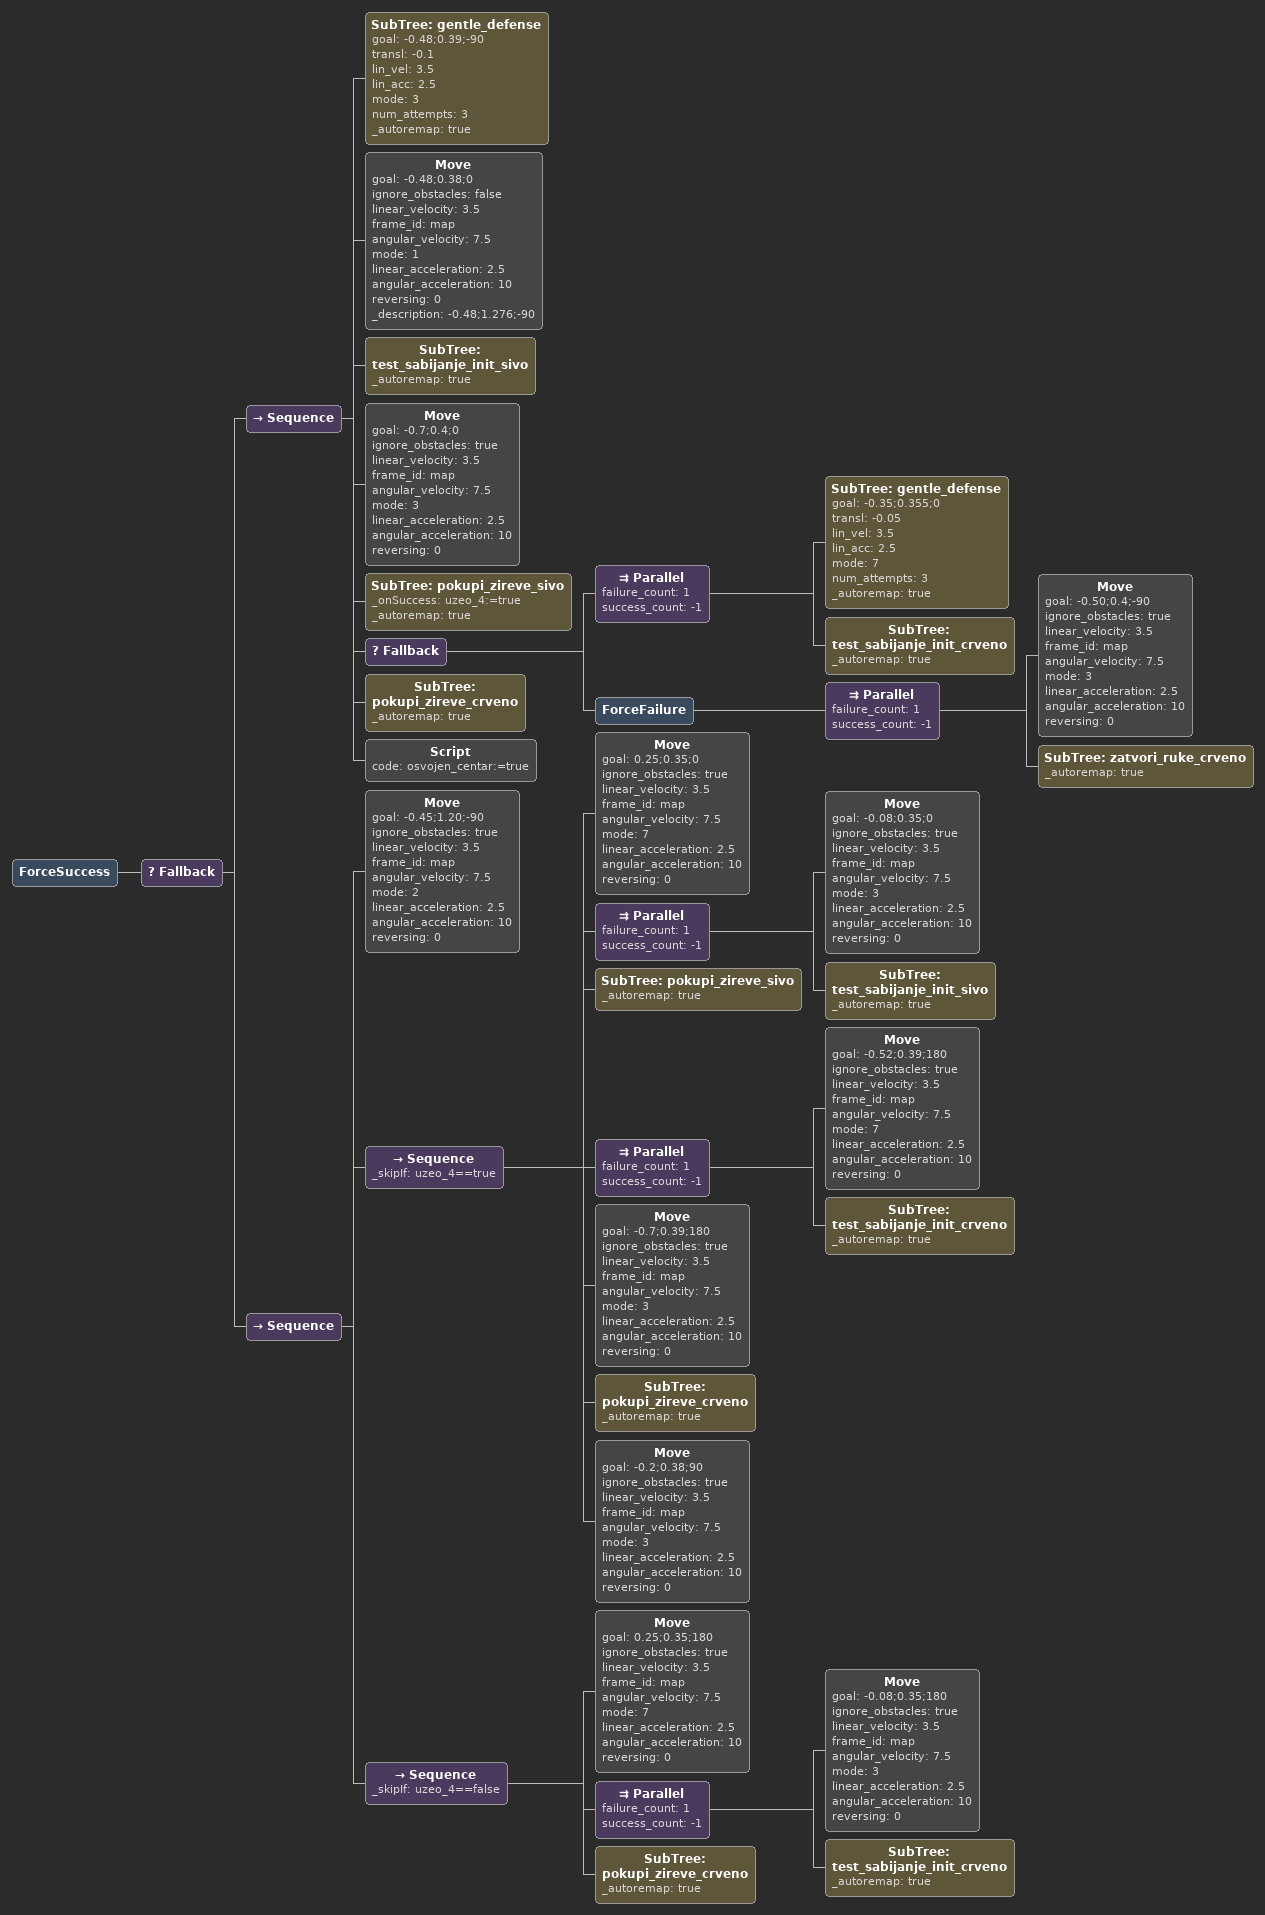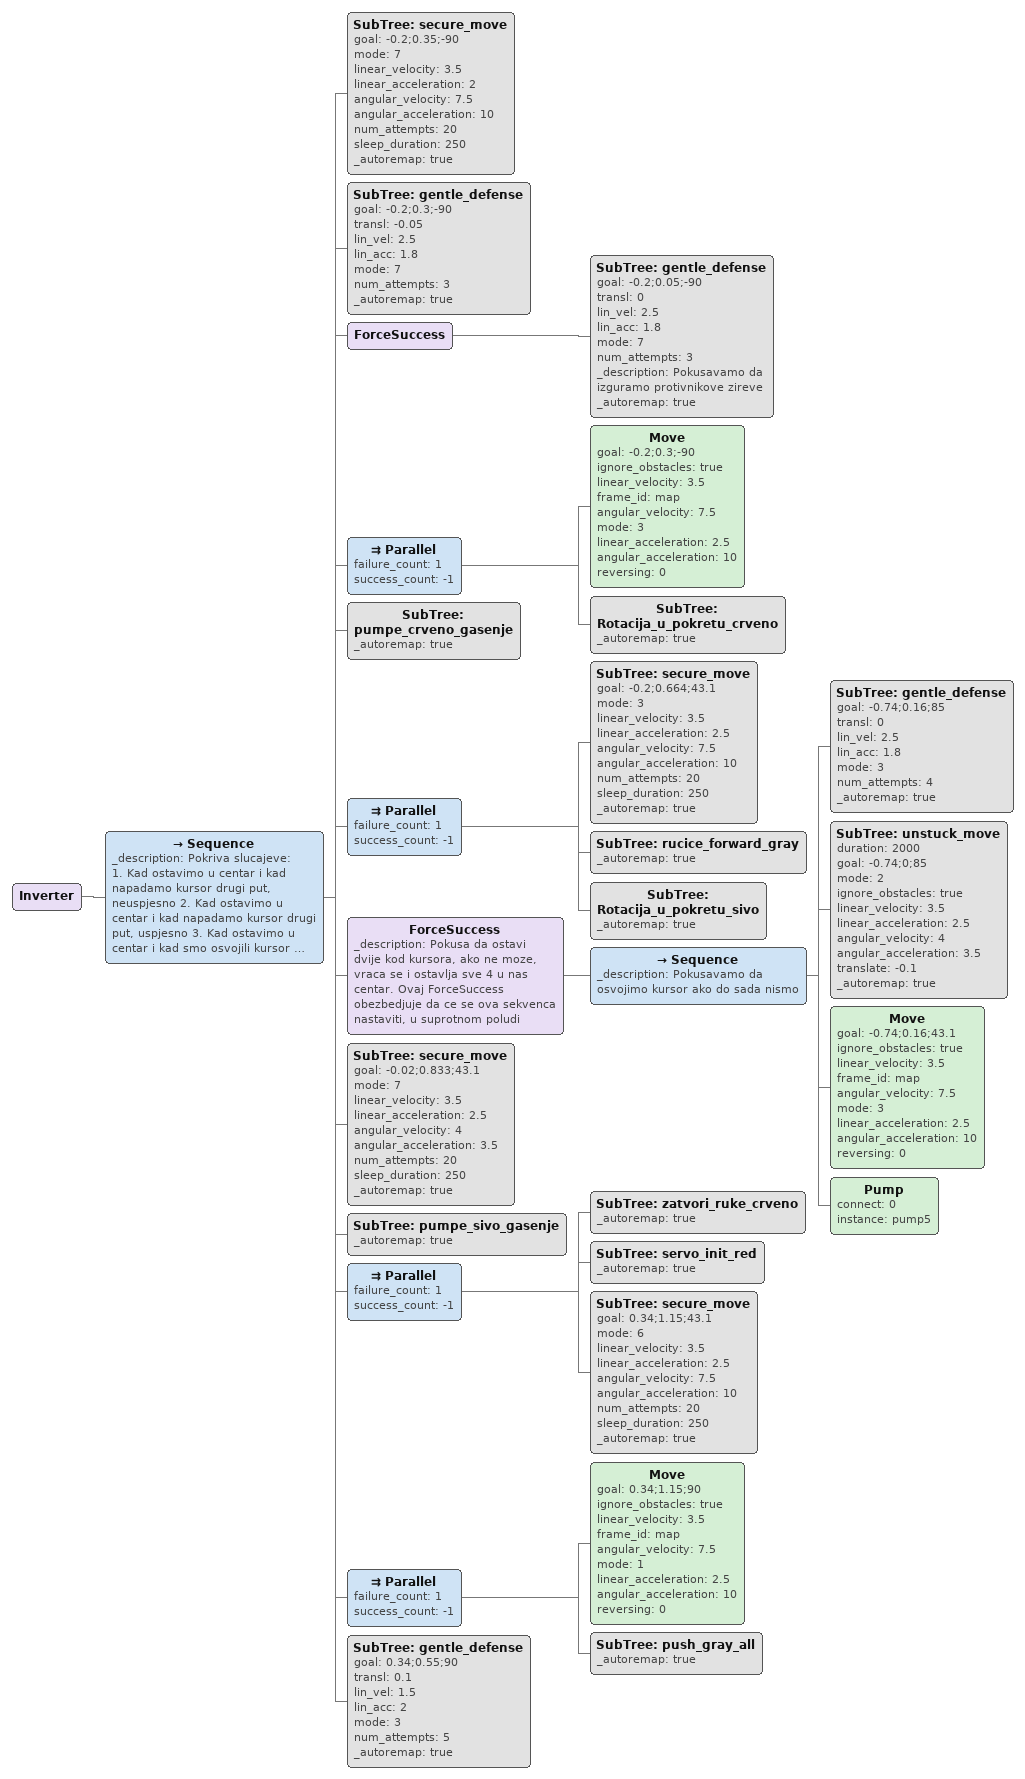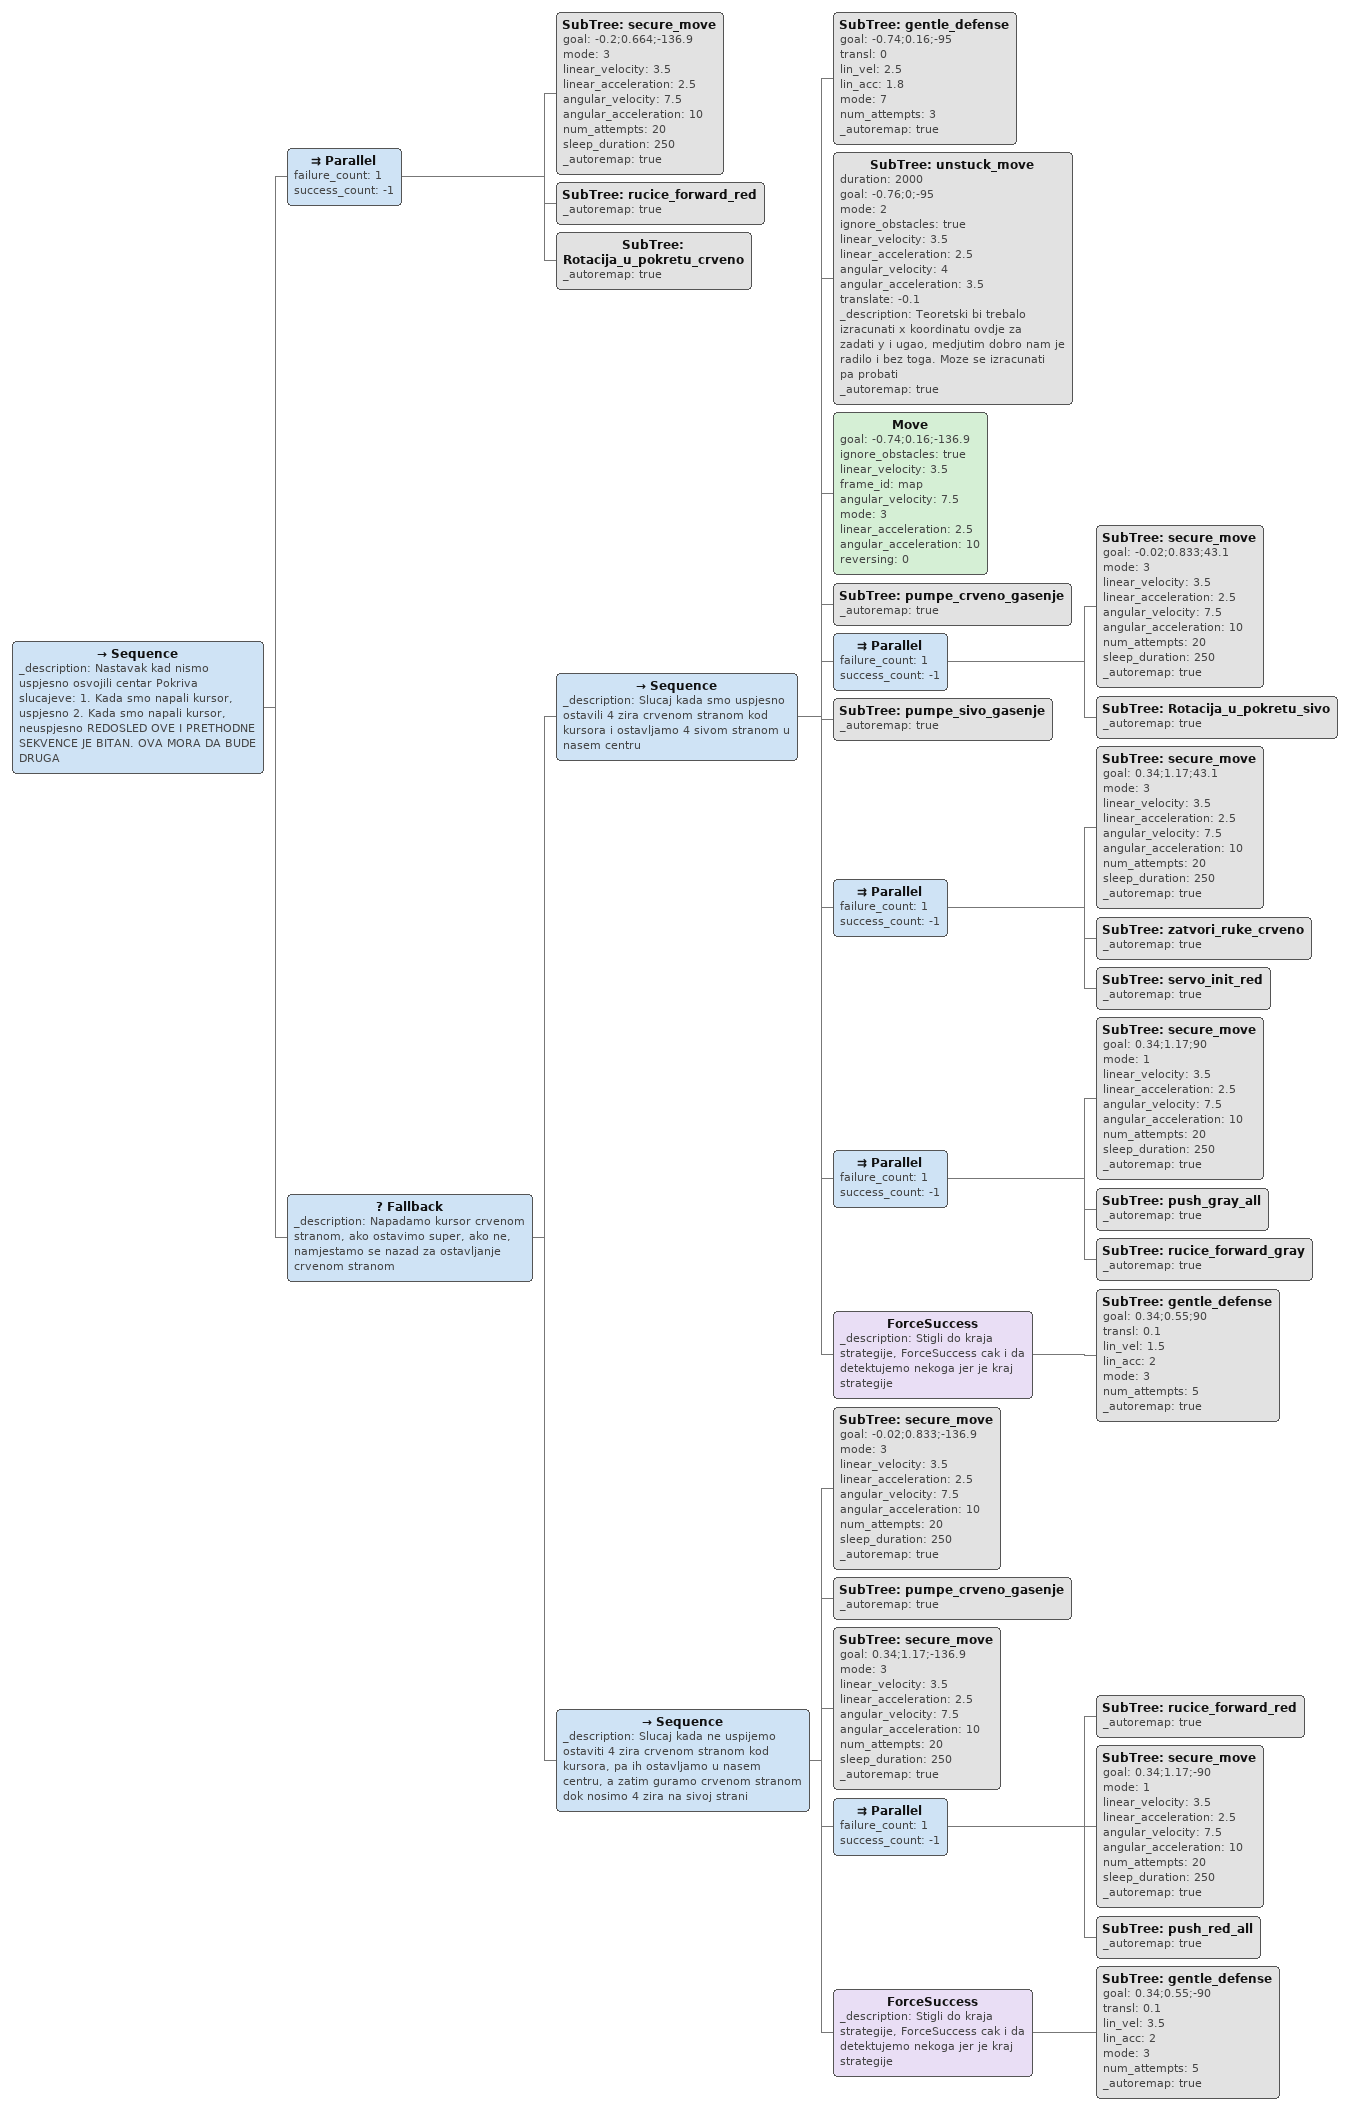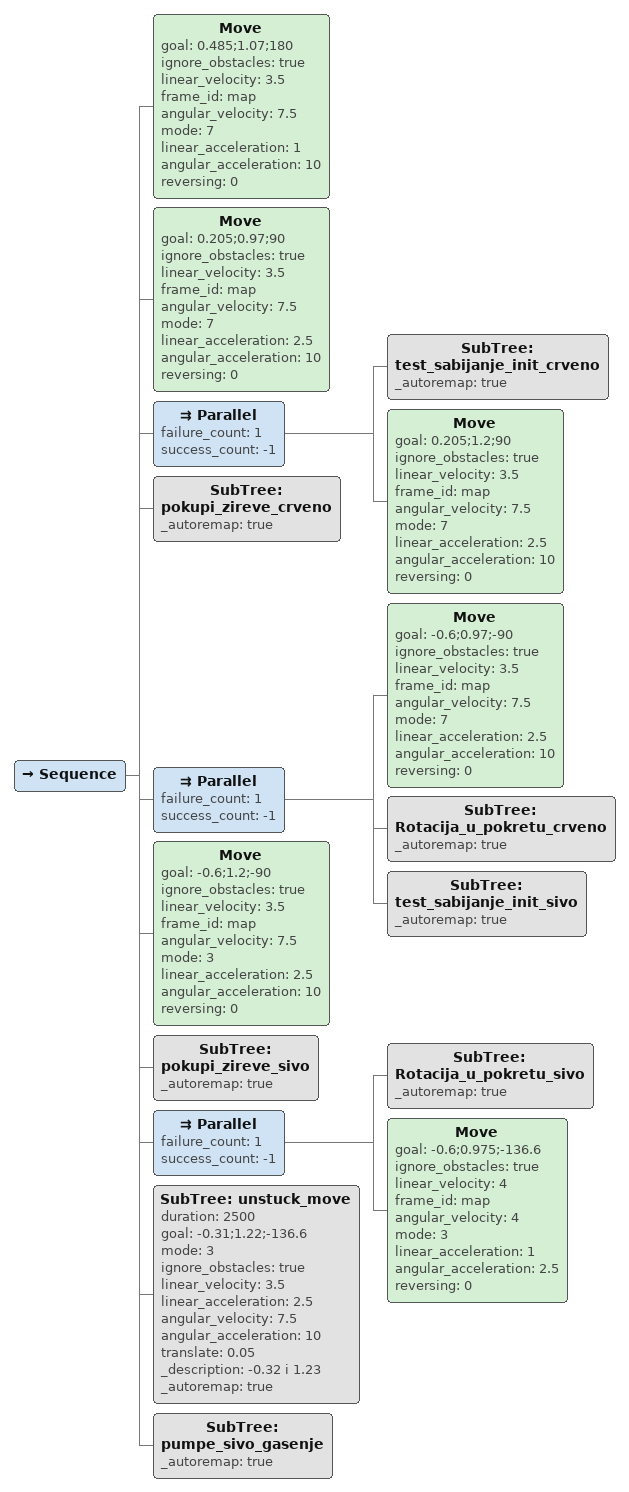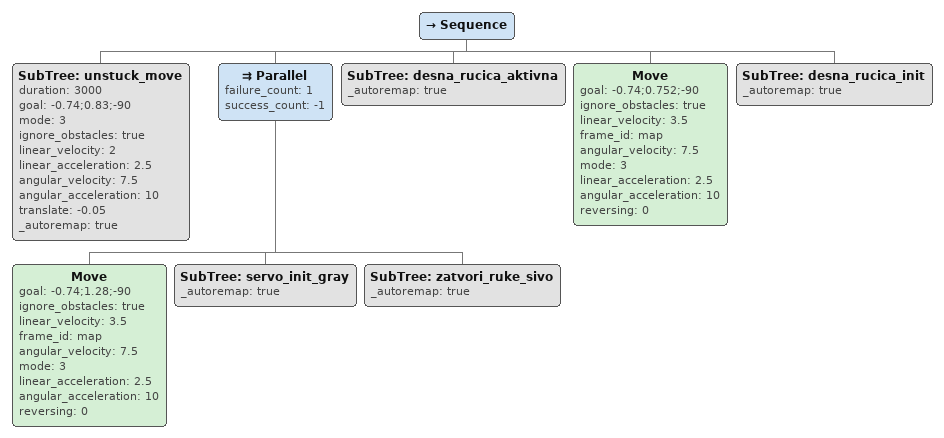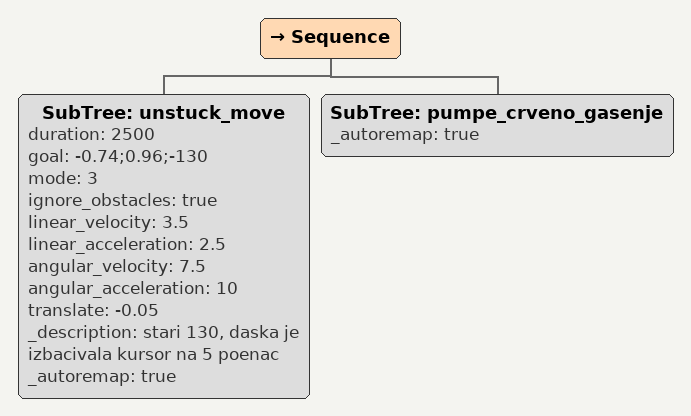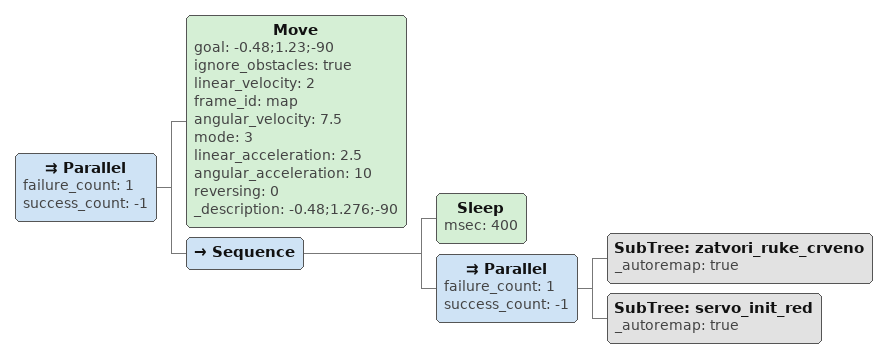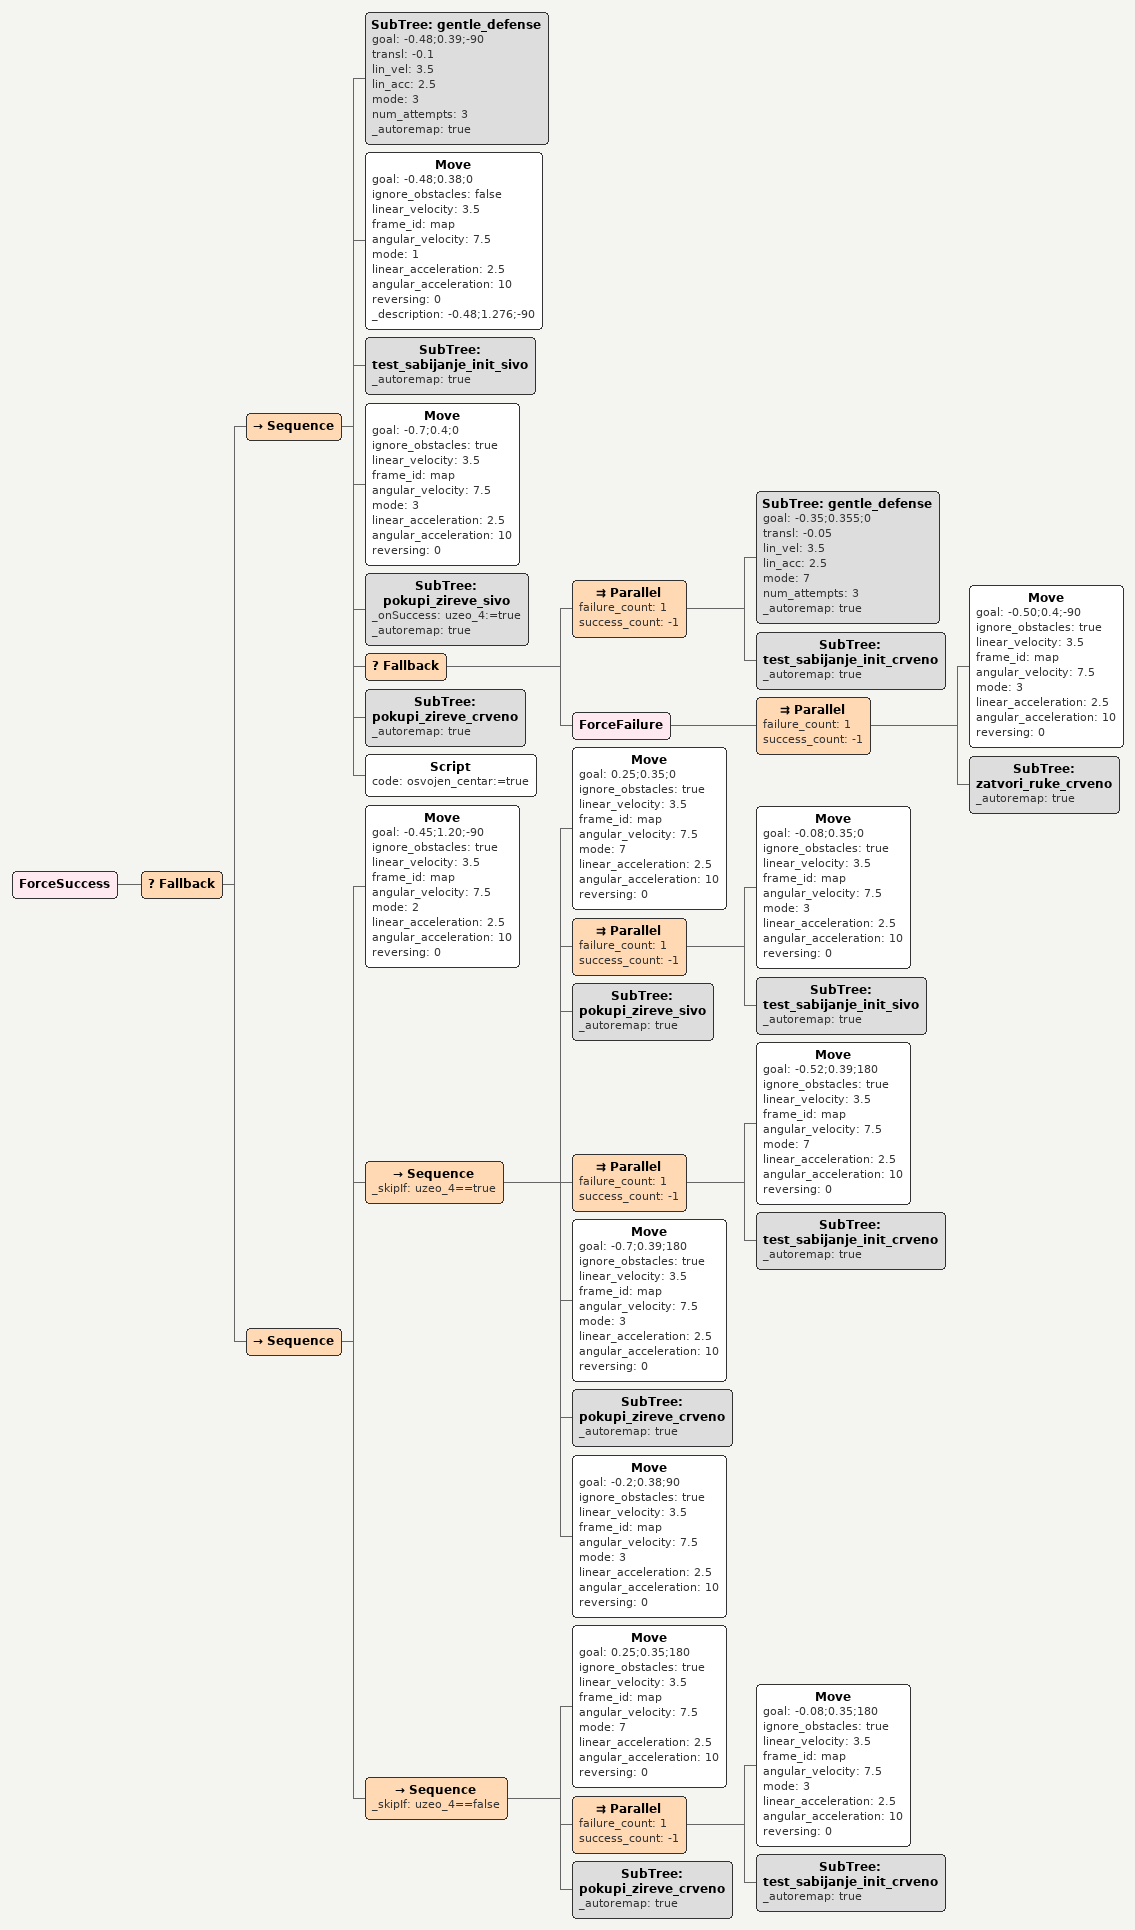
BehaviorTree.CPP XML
<ForceSuccess>
  <Fallback>
    <Sequence>
      <SubTree ID="gentle_defense" goal="-0.48;0.39;-90" transl="-0.1" lin_vel="3.5" lin_acc="2.5" mode="3" num_attempts="3" _autoremap="true"/>
      <Move goal="-0.48;0.38;0" ignore_obstacles="false" linear_velocity="3.5" frame_id="map" angular_velocity="7.5" mode="1" linear_acceleration="2.5" angular_acceleration="10" reversing="0" _description="-0.48;1.276;-90"/>
      <SubTree ID="test_sabijanje_init_sivo" _autoremap="true"/>
      <Move goal="-0.7;0.4;0" ignore_obstacles="true" linear_velocity="3.5" frame_id="map" angular_velocity="7.5" mode="3" linear_acceleration="2.5" angular_acceleration="10" reversing="0"/>
      <SubTree ID="pokupi_zireve_sivo" _onSuccess="uzeo_4:=true" _autoremap="true"/>
      <Fallback>
        <Parallel failure_count="1" success_count="-1">
          <SubTree ID="gentle_defense" goal="-0.35;0.355;0" transl="-0.05" lin_vel="3.5" lin_acc="2.5" mode="7" num_attempts="3" _autoremap="true"/>
          <SubTree ID="test_sabijanje_init_crveno" _autoremap="true"/>
        </Parallel>
        <ForceFailure>
          <Parallel failure_count="1" success_count="-1">
            <Move goal="-0.50;0.4;-90" ignore_obstacles="true" linear_velocity="3.5" frame_id="map" angular_velocity="7.5" mode="3" linear_acceleration="2.5" angular_acceleration="10" reversing="0"/>
            <SubTree ID="zatvori_ruke_crveno" _autoremap="true"/>
          </Parallel>
        </ForceFailure>
      </Fallback>
      <SubTree ID="pokupi_zireve_crveno" _autoremap="true"/>
      <Script code="osvojen_centar:=true"/>
    </Sequence>
    <Sequence>
      <Move goal="-0.45;1.20;-90" ignore_obstacles="true" linear_velocity="3.5" frame_id="map" angular_velocity="7.5" mode="2" linear_acceleration="2.5" angular_acceleration="10" reversing="0"/>
      <Sequence _skipIf="uzeo_4==true">
        <Move goal="0.25;0.35;0" ignore_obstacles="true" linear_velocity="3.5" frame_id="map" angular_velocity="7.5" mode="7" linear_acceleration="2.5" angular_acceleration="10" reversing="0"/>
        <Parallel failure_count="1" success_count="-1">
          <Move goal="-0.08;0.35;0" ignore_obstacles="true" linear_velocity="3.5" frame_id="map" angular_velocity="7.5" mode="3" linear_acceleration="2.5" angular_acceleration="10" reversing="0"/>
          <SubTree ID="test_sabijanje_init_sivo" _autoremap="true"/>
        </Parallel>
        <SubTree ID="pokupi_zireve_sivo" _autoremap="true"/>
        <Parallel failure_count="1" success_count="-1">
          <Move goal="-0.52;0.39;180" ignore_obstacles="true" linear_velocity="3.5" frame_id="map" angular_velocity="7.5" mode="7" linear_acceleration="2.5" angular_acceleration="10" reversing="0"/>
          <SubTree ID="test_sabijanje_init_crveno" _autoremap="true"/>
        </Parallel>
        <Move goal="-0.7;0.39;180" ignore_obstacles="true" linear_velocity="3.5" frame_id="map" angular_velocity="7.5" mode="3" linear_acceleration="2.5" angular_acceleration="10" reversing="0"/>
        <SubTree ID="pokupi_zireve_crveno" _autoremap="true"/>
        <Move goal="-0.2;0.38;90" ignore_obstacles="true" linear_velocity="3.5" frame_id="map" angular_velocity="7.5" mode="3" linear_acceleration="2.5" angular_acceleration="10" reversing="0"/>
      </Sequence>
      <Sequence _skipIf="uzeo_4==false">
        <Move goal="0.25;0.35;180" ignore_obstacles="true" linear_velocity="3.5" frame_id="map" angular_velocity="7.5" mode="7" linear_acceleration="2.5" angular_acceleration="10" reversing="0"/>
        <Parallel failure_count="1" success_count="-1">
          <Move goal="-0.08;0.35;180" ignore_obstacles="true" linear_velocity="3.5" frame_id="map" angular_velocity="7.5" mode="3" linear_acceleration="2.5" angular_acceleration="10" reversing="0"/>
          <SubTree ID="test_sabijanje_init_crveno" _autoremap="true"/>
        </Parallel>
        <SubTree ID="pokupi_zireve_crveno" _autoremap="true"/>
      </Sequence>
    </Sequence>
  </Fallback>
</ForceSuccess>

<Inverter>
            <Sequence _description="Pokriva slucajeve:
1. Kad ostavimo u centar i kad napadamo kursor drugi put, neuspjesno
2. Kad ostavimo u centar i kad napadamo kursor drugi put, uspjesno
3. Kad ostavimo u centar i kad smo osvojili kursor prvi put
** Preko gentle_defence se prebacujemo na slucajeve kad nismo ostavili u centar">
              <SubTree ID="secure_move" goal="-0.2;0.35;-90" mode="7" linear_velocity="3.5" linear_acceleration="2" angular_velocity="7.5" angular_acceleration="10" num_attempts="20" sleep_duration="250" _autoremap="true"/>
              <SubTree ID="gentle_defense" goal="-0.2;0.3;-90" transl="-0.05" lin_vel="2.5" lin_acc="1.8" mode="7" num_attempts="3" _autoremap="true"/>
              <ForceSuccess>
                <SubTree ID="gentle_defense" goal="-0.2;0.05;-90" transl="0" lin_vel="2.5" lin_acc="1.8" mode="7" num_attempts="3" _description="Pokusavamo da izguramo protivnikove zireve" _autoremap="true"/>
              </ForceSuccess>
              <Parallel failure_count="1" success_count="-1">
                <Move goal="-0.2;0.3;-90" ignore_obstacles="true" linear_velocity="3.5" frame_id="map" angular_velocity="7.5" mode="3" linear_acceleration="2.5" angular_acceleration="10" reversing="0"/>
                <SubTree ID="Rotacija_u_pokretu_crveno" _autoremap="true"/>
              </Parallel>
              <SubTree ID="pumpe_crveno_gasenje" _autoremap="true"/>
              <Parallel failure_count="1" success_count="-1">
                <SubTree ID="secure_move" goal="-0.2;0.664;43.1" mode="3" linear_velocity="3.5" linear_acceleration="2.5" angular_velocity="7.5" angular_acceleration="10" num_attempts="20" sleep_duration="250" _autoremap="true"/>
                <SubTree ID="rucice_forward_gray" _autoremap="true"/>
                <SubTree ID="Rotacija_u_pokretu_sivo" _autoremap="true"/>
              </Parallel>
              <ForceSuccess _description="Pokusa da ostavi dvije kod kursora, ako ne moze, vraca se i ostavlja sve 4 u nas centar. Ovaj ForceSuccess obezbedjuje da ce se ova sekvenca nastaviti, u suprotnom poludi">
                <Sequence _description="Pokusavamo da osvojimo kursor ako do sada nismo">
                  <SubTree ID="gentle_defense" goal="-0.74;0.16;85" transl="0" lin_vel="2.5" lin_acc="1.8" mode="3" num_attempts="4" _autoremap="true"/>
                  <SubTree ID="unstuck_move" duration="2000" goal="-0.74;0;85" mode="2" ignore_obstacles="true" linear_velocity="3.5" linear_acceleration="2.5" angular_velocity="4" angular_acceleration="3.5" translate="-0.1" _autoremap="true"/>
                  <Move goal="-0.74;0.16;43.1" ignore_obstacles="true" linear_velocity="3.5" frame_id="map" angular_velocity="7.5" mode="3" linear_acceleration="2.5" angular_acceleration="10" reversing="0"/>
                  <Pump connect="0" instance="pump5"/>
                </Sequence>
              </ForceSuccess>
              <SubTree ID="secure_move" goal="-0.02;0.833;43.1" mode="7" linear_velocity="3.5" linear_acceleration="2.5" angular_velocity="4" angular_acceleration="3.5" num_attempts="20" sleep_duration="250" _autoremap="true"/>
              <SubTree ID="pumpe_sivo_gasenje" _autoremap="true"/>
              <Parallel failure_count="1" success_count="-1">
                <SubTree ID="zatvori_ruke_crveno" _autoremap="true"/>
                <SubTree ID="servo_init_red" _autoremap="true"/>
                <SubTree ID="secure_move" goal="0.34;1.15;43.1" mode="6" linear_velocity="3.5" linear_acceleration="2.5" angular_velocity="7.5" angular_acceleration="10" num_attempts="20" sleep_duration="250" _autoremap="true"/>
              </Parallel>
              <Parallel failure_count="1" success_count="-1">
                <Move goal="0.34;1.15;90" ignore_obstacles="true" linear_velocity="3.5" frame_id="map" angular_velocity="7.5" mode="1" linear_acceleration="2.5" angular_acceleration="10" reversing="0"/>
                <SubTree ID="push_gray_all" _autoremap="true"/>
              </Parallel>
              <SubTree ID="gentle_defense" goal="0.34;0.55;90" transl="0.1" lin_vel="1.5" lin_acc="2" mode="3" num_attempts="5" _autoremap="true"/>
            </Sequence>
          </Inverter>

<Sequence _description="Nastavak kad nismo uspjesno osvojili centar

Pokriva slucajeve:
1. Kada smo napali kursor, uspjesno
2. Kada smo napali kursor, neuspjesno

REDOSLED OVE I PRETHODNE SEKVENCE JE BITAN. OVA MORA DA BUDE DRUGA">
            <Parallel failure_count="1" success_count="-1">
              <SubTree ID="secure_move" goal="-0.2;0.664;-136.9" mode="3" linear_velocity="3.5" linear_acceleration="2.5" angular_velocity="7.5" angular_acceleration="10" num_attempts="20" sleep_duration="250" _autoremap="true"/>
              <SubTree ID="rucice_forward_red" _autoremap="true"/>
              <SubTree ID="Rotacija_u_pokretu_crveno" _autoremap="true"/>
            </Parallel>
            <Fallback _description="Napadamo kursor crvenom stranom, ako ostavimo super, ako ne, namjestamo se nazad za ostavljanje crvenom stranom">
              <Sequence _description="Slucaj kada smo uspjesno ostavili 4 zira crvenom stranom kod kursora i ostavljamo 4 sivom stranom u nasem centru">
                <SubTree ID="gentle_defense" goal="-0.74;0.16;-95" transl="0" lin_vel="2.5" lin_acc="1.8" mode="7" num_attempts="3" _autoremap="true"/>
                <SubTree ID="unstuck_move" duration="2000" goal="-0.76;0;-95" mode="2" ignore_obstacles="true" linear_velocity="3.5" linear_acceleration="2.5" angular_velocity="4" angular_acceleration="3.5" translate="-0.1" _description="Teoretski bi trebalo izracunati x koordinatu ovdje za zadati y i ugao, medjutim dobro nam je radilo i bez toga. Moze se izracunati pa probati" _autoremap="true"/>
                <Move goal="-0.74;0.16;-136.9" ignore_obstacles="true" linear_velocity="3.5" frame_id="map" angular_velocity="7.5" mode="3" linear_acceleration="2.5" angular_acceleration="10" reversing="0"/>
                <SubTree ID="pumpe_crveno_gasenje" _autoremap="true"/>
                <Parallel failure_count="1" success_count="-1">
                  <SubTree ID="secure_move" goal="-0.02;0.833;43.1" mode="3" linear_velocity="3.5" linear_acceleration="2.5" angular_velocity="7.5" angular_acceleration="10" num_attempts="20" sleep_duration="250" _autoremap="true"/>
                  <SubTree ID="Rotacija_u_pokretu_sivo" _autoremap="true"/>
                </Parallel>
                <SubTree ID="pumpe_sivo_gasenje" _autoremap="true"/>
                <Parallel failure_count="1" success_count="-1">
                  <SubTree ID="secure_move" goal="0.34;1.17;43.1" mode="3" linear_velocity="3.5" linear_acceleration="2.5" angular_velocity="7.5" angular_acceleration="10" num_attempts="20" sleep_duration="250" _autoremap="true"/>
                  <SubTree ID="zatvori_ruke_crveno" _autoremap="true"/>
                  <SubTree ID="servo_init_red" _autoremap="true"/>
                </Parallel>
                <Parallel failure_count="1" success_count="-1">
                  <SubTree ID="secure_move" goal="0.34;1.17;90" mode="1" linear_velocity="3.5" linear_acceleration="2.5" angular_velocity="7.5" angular_acceleration="10" num_attempts="20" sleep_duration="250" _autoremap="true"/>
                  <SubTree ID="push_gray_all" _autoremap="true"/>
                  <SubTree ID="rucice_forward_gray" _autoremap="true"/>
                </Parallel>
                <ForceSuccess _description="Stigli do kraja strategije, ForceSuccess cak i da detektujemo nekoga jer je kraj strategije">
                  <SubTree ID="gentle_defense" goal="0.34;0.55;90" transl="0.1" lin_vel="1.5" lin_acc="2" mode="3" num_attempts="5" _autoremap="true"/>
                </ForceSuccess>
              </Sequence>
              <Sequence _description="Slucaj kada ne uspijemo ostaviti 4 zira crvenom stranom kod kursora, pa ih ostavljamo u nasem centru, a zatim guramo crvenom stranom dok nosimo 4 zira na sivoj strani">
                <SubTree ID="secure_move" goal="-0.02;0.833;-136.9" mode="3" linear_velocity="3.5" linear_acceleration="2.5" angular_velocity="7.5" angular_acceleration="10" num_attempts="20" sleep_duration="250" _autoremap="true"/>
                <SubTree ID="pumpe_crveno_gasenje" _autoremap="true"/>
                <SubTree ID="secure_move" goal="0.34;1.17;-136.9" mode="3" linear_velocity="3.5" linear_acceleration="2.5" angular_velocity="7.5" angular_acceleration="10" num_attempts="20" sleep_duration="250" _autoremap="true"/>
                <Parallel failure_count="1" success_count="-1">
                  <SubTree ID="rucice_forward_red" _autoremap="true"/>
                  <SubTree ID="secure_move" goal="0.34;1.17;-90" mode="1" linear_velocity="3.5" linear_acceleration="2.5" angular_velocity="7.5" angular_acceleration="10" num_attempts="20" sleep_duration="250" _autoremap="true"/>
                  <SubTree ID="push_red_all" _autoremap="true"/>
                </Parallel>
                <ForceSuccess _description="Stigli do kraja strategije, ForceSuccess cak i da detektujemo nekoga jer je kraj strategije">
                  <SubTree ID="gentle_defense" goal="0.34;0.55;-90" transl="0.1" lin_vel="3.5" lin_acc="2" mode="3" num_attempts="5" _autoremap="true"/>
                </ForceSuccess>
              </Sequence>
            </Fallback>
          </Sequence>

<Sequence>
  <Move goal="0.485;1.07;180" ignore_obstacles="true" linear_velocity="3.5" frame_id="map" angular_velocity="7.5" mode="7" linear_acceleration="1" angular_acceleration="10" reversing="0"/>
  <Move goal="0.205;0.97;90" ignore_obstacles="true" linear_velocity="3.5" frame_id="map" angular_velocity="7.5" mode="7" linear_acceleration="2.5" angular_acceleration="10" reversing="0"/>
  <Parallel failure_count="1" success_count="-1">
    <SubTree ID="test_sabijanje_init_crveno" _autoremap="true"/>
    <Move goal="0.205;1.2;90" ignore_obstacles="true" linear_velocity="3.5" frame_id="map" angular_velocity="7.5" mode="7" linear_acceleration="2.5" angular_acceleration="10" reversing="0"/>
  </Parallel>
  <SubTree ID="pokupi_zireve_crveno" _autoremap="true"/>
  <Parallel failure_count="1" success_count="-1">
    <Move goal="-0.6;0.97;-90" ignore_obstacles="true" linear_velocity="3.5" frame_id="map" angular_velocity="7.5" mode="7" linear_acceleration="2.5" angular_acceleration="10" reversing="0"/>
    <SubTree ID="Rotacija_u_pokretu_crveno" _autoremap="true"/>
    <SubTree ID="test_sabijanje_init_sivo" _autoremap="true"/>
  </Parallel>
  <Move goal="-0.6;1.2;-90" ignore_obstacles="true" linear_velocity="3.5" frame_id="map" angular_velocity="7.5" mode="3" linear_acceleration="2.5" angular_acceleration="10" reversing="0"/>
  <SubTree ID="pokupi_zireve_sivo" _autoremap="true"/>
  <Parallel failure_count="1" success_count="-1">
    <SubTree ID="Rotacija_u_pokretu_sivo" _autoremap="true"/>
    <Move goal="-0.6;0.975;-136.6" ignore_obstacles="true" linear_velocity="4" frame_id="map" angular_velocity="4" mode="3" linear_acceleration="1" angular_acceleration="2.5" reversing="0"/>
  </Parallel>
  <SubTree ID="unstuck_move" duration="2500" goal="-0.31;1.22;-136.6" mode="3" ignore_obstacles="true" linear_velocity="3.5" linear_acceleration="2.5" angular_velocity="7.5" angular_acceleration="10" translate="0.05" _description="-0.32 i 1.23" _autoremap="true"/>
  <SubTree ID="pumpe_sivo_gasenje" _autoremap="true"/>
</Sequence>

<Sequence>
  <SubTree ID="unstuck_move" duration="3000" goal="-0.74;0.83;-90" mode="3" ignore_obstacles="true" linear_velocity="2" linear_acceleration="2.5" angular_velocity="7.5" angular_acceleration="10" translate="-0.05" _autoremap="true"/>
  <Parallel failure_count="1" success_count="-1">
    <Move goal="-0.74;1.28;-90" ignore_obstacles="true" linear_velocity="3.5" frame_id="map" angular_velocity="7.5" mode="3" linear_acceleration="2.5" angular_acceleration="10" reversing="0"/>
    <SubTree ID="servo_init_gray" _autoremap="true"/>
    <SubTree ID="zatvori_ruke_sivo" _autoremap="true"/>
  </Parallel>
  <SubTree ID="desna_rucica_aktivna" _autoremap="true"/>
  <Move goal="-0.74;0.752;-90" ignore_obstacles="true" linear_velocity="3.5" frame_id="map" angular_velocity="7.5" mode="3" linear_acceleration="2.5" angular_acceleration="10" reversing="0"/>
  <SubTree ID="desna_rucica_init" _autoremap="true"/>
</Sequence>

<Sequence>
  <SubTree ID="unstuck_move" duration="2500" goal="-0.74;0.96;-130" mode="3" ignore_obstacles="true" linear_velocity="3.5" linear_acceleration="2.5" angular_velocity="7.5" angular_acceleration="10" translate="-0.05" _description="stari 130, daska je izbacivala kursor na 5 poenac" _autoremap="true"/>
  <SubTree ID="pumpe_crveno_gasenje" _autoremap="true"/>
</Sequence>

<Parallel failure_count="1" success_count="-1">
  <Move goal="-0.48;1.23;-90" ignore_obstacles="true" linear_velocity="2" frame_id="map" angular_velocity="7.5" mode="3" linear_acceleration="2.5" angular_acceleration="10" reversing="0" _description="-0.48;1.276;-90"/>
  <Sequence>
    <Sleep msec="400"/>
    <Parallel failure_count="1" success_count="-1">
      <SubTree ID="zatvori_ruke_crveno" _autoremap="true"/>
      <SubTree ID="servo_init_red" _autoremap="true"/>
    </Parallel>
  </Sequence>
</Parallel>

<ForceSuccess>
  <Fallback>
    <Sequence>
      <SubTree ID="gentle_defense" goal="-0.48;0.39;-90" transl="-0.1" lin_vel="3.5" lin_acc="2.5" mode="3" num_attempts="3" _autoremap="true"/>
      <Move goal="-0.48;0.38;0" ignore_obstacles="false" linear_velocity="3.5" frame_id="map" angular_velocity="7.5" mode="1" linear_acceleration="2.5" angular_acceleration="10" reversing="0" _description="-0.48;1.276;-90"/>
      <SubTree ID="test_sabijanje_init_sivo" _autoremap="true"/>
      <Move goal="-0.7;0.4;0" ignore_obstacles="true" linear_velocity="3.5" frame_id="map" angular_velocity="7.5" mode="3" linear_acceleration="2.5" angular_acceleration="10" reversing="0"/>
      <SubTree ID="pokupi_zireve_sivo" _onSuccess="uzeo_4:=true" _autoremap="true"/>
      <Fallback>
        <Parallel failure_count="1" success_count="-1">
          <SubTree ID="gentle_defense" goal="-0.35;0.355;0" transl="-0.05" lin_vel="3.5" lin_acc="2.5" mode="7" num_attempts="3" _autoremap="true"/>
          <SubTree ID="test_sabijanje_init_crveno" _autoremap="true"/>
        </Parallel>
        <ForceFailure>
          <Parallel failure_count="1" success_count="-1">
            <Move goal="-0.50;0.4;-90" ignore_obstacles="true" linear_velocity="3.5" frame_id="map" angular_velocity="7.5" mode="3" linear_acceleration="2.5" angular_acceleration="10" reversing="0"/>
            <SubTree ID="zatvori_ruke_crveno" _autoremap="true"/>
          </Parallel>
        </ForceFailure>
      </Fallback>
      <SubTree ID="pokupi_zireve_crveno" _autoremap="true"/>
      <Script code="osvojen_centar:=true"/>
    </Sequence>
    <Sequence>
      <Move goal="-0.45;1.20;-90" ignore_obstacles="true" linear_velocity="3.5" frame_id="map" angular_velocity="7.5" mode="2" linear_acceleration="2.5" angular_acceleration="10" reversing="0"/>
      <Sequence _skipIf="uzeo_4==true">
        <Move goal="0.25;0.35;0" ignore_obstacles="true" linear_velocity="3.5" frame_id="map" angular_velocity="7.5" mode="7" linear_acceleration="2.5" angular_acceleration="10" reversing="0"/>
        <Parallel failure_count="1" success_count="-1">
          <Move goal="-0.08;0.35;0" ignore_obstacles="true" linear_velocity="3.5" frame_id="map" angular_velocity="7.5" mode="3" linear_acceleration="2.5" angular_acceleration="10" reversing="0"/>
          <SubTree ID="test_sabijanje_init_sivo" _autoremap="true"/>
        </Parallel>
        <SubTree ID="pokupi_zireve_sivo" _autoremap="true"/>
        <Parallel failure_count="1" success_count="-1">
          <Move goal="-0.52;0.39;180" ignore_obstacles="true" linear_velocity="3.5" frame_id="map" angular_velocity="7.5" mode="7" linear_acceleration="2.5" angular_acceleration="10" reversing="0"/>
          <SubTree ID="test_sabijanje_init_crveno" _autoremap="true"/>
        </Parallel>
        <Move goal="-0.7;0.39;180" ignore_obstacles="true" linear_velocity="3.5" frame_id="map" angular_velocity="7.5" mode="3" linear_acceleration="2.5" angular_acceleration="10" reversing="0"/>
        <SubTree ID="pokupi_zireve_crveno" _autoremap="true"/>
        <Move goal="-0.2;0.38;90" ignore_obstacles="true" linear_velocity="3.5" frame_id="map" angular_velocity="7.5" mode="3" linear_acceleration="2.5" angular_acceleration="10" reversing="0"/>
      </Sequence>
      <Sequence _skipIf="uzeo_4==false">
        <Move goal="0.25;0.35;180" ignore_obstacles="true" linear_velocity="3.5" frame_id="map" angular_velocity="7.5" mode="7" linear_acceleration="2.5" angular_acceleration="10" reversing="0"/>
        <Parallel failure_count="1" success_count="-1">
          <Move goal="-0.08;0.35;180" ignore_obstacles="true" linear_velocity="3.5" frame_id="map" angular_velocity="7.5" mode="3" linear_acceleration="2.5" angular_acceleration="10" reversing="0"/>
          <SubTree ID="test_sabijanje_init_crveno" _autoremap="true"/>
        </Parallel>
        <SubTree ID="pokupi_zireve_crveno" _autoremap="true"/>
      </Sequence>
    </Sequence>
  </Fallback>
</ForceSuccess>
